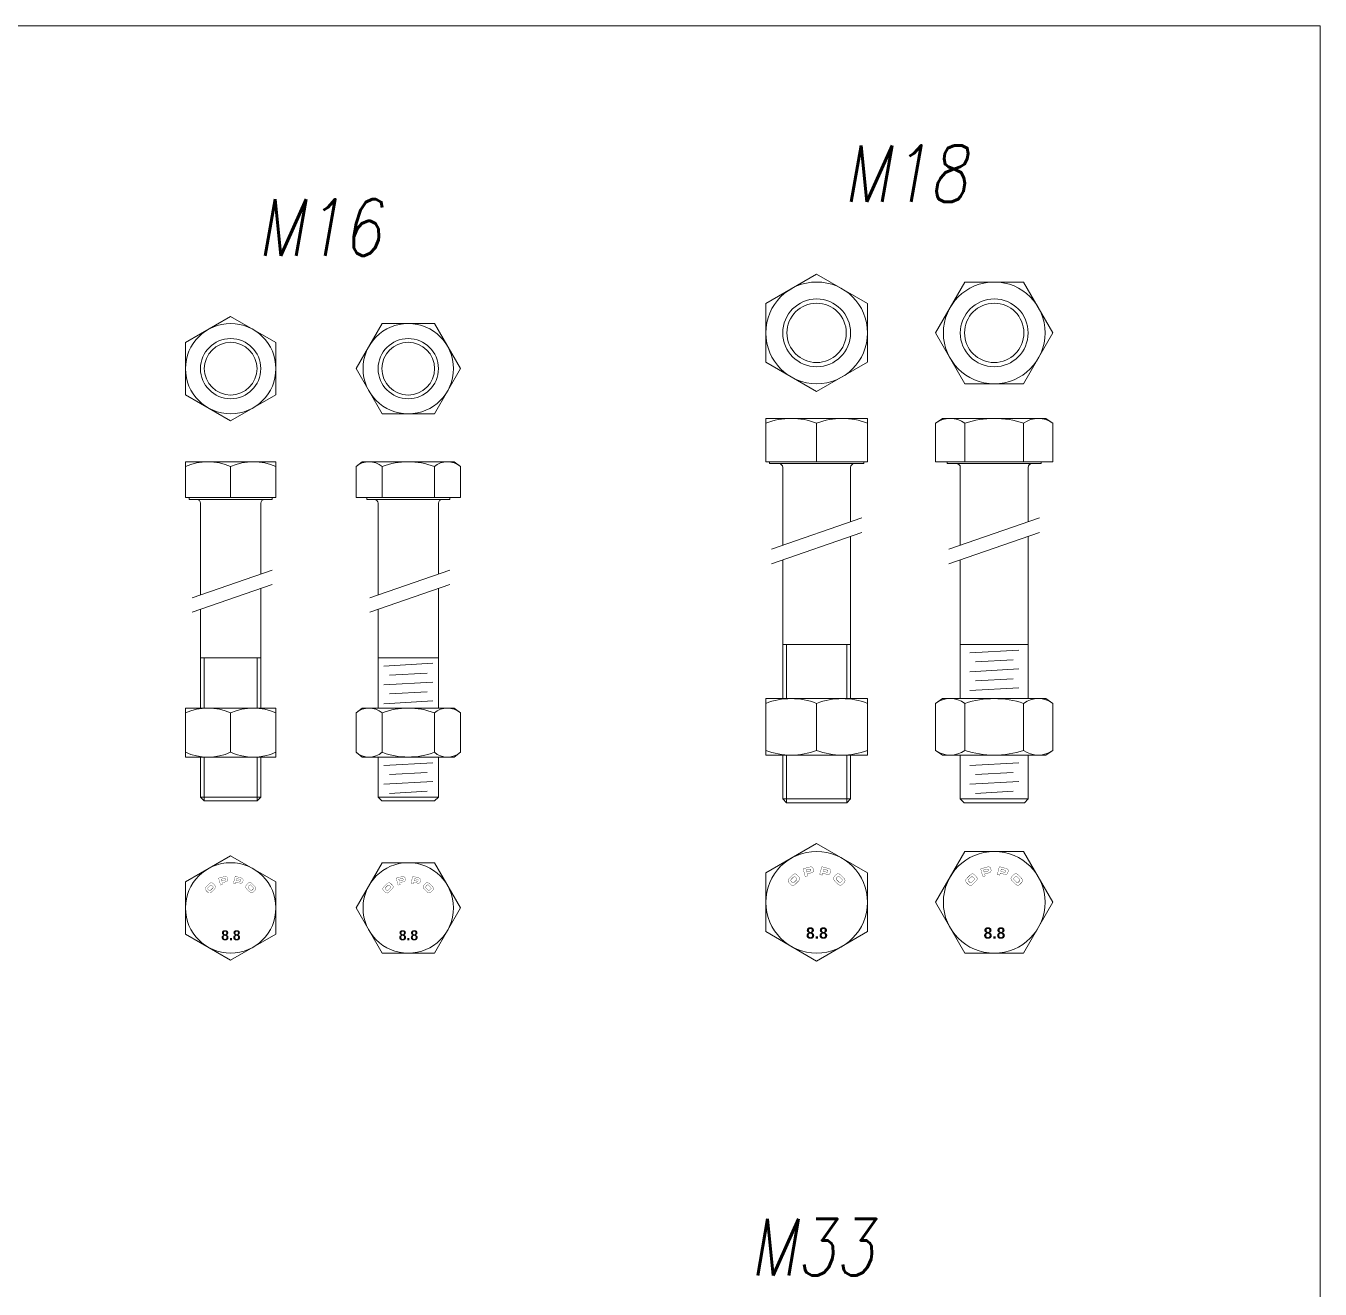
# Model space of a CAD drawing. Header units: millimetres. Extents: x 1415 to 3549, y 2194 to 4677.
# Drawn here: x 1780.9647 to 1781.3081, y 2307.0206 to 2307.3559 of the extents above; entities that cross this region are included whole.
import ezdxf
from ezdxf.enums import TextEntityAlignment as Align

# ---------------------------------------------------------------- set-up
doc = ezdxf.new("R2010")
doc.units = ezdxf.units.MM
doc.linetypes.add('TRATTO-PUNTO', pattern=[1, 0.5, -0.25, 0, -0.25])
doc.layers.add('bulloni', color=170, linetype='Continuous', lineweight=15)
doc.layers.add('Layer4', color=7, linetype='Continuous', lineweight=15)
doc.styles.add('NEGATIVO', font='swissbo.ttf', dxfattribs={"width": 0.8, "oblique": 10})
doc.styles.add('ROMANS', font='romans.shx', dxfattribs={"width": 0.8, "oblique": 10})

msp = doc.modelspace()

# ---------------------------------------------------------------- linework, layer by layer
at = {"layer": 'bulloni'}
for p, q in [((1781.187966484285, 2307.251676719179), (1781.160966484285, 2307.251676719179)), ((1781.160966484285, 2307.251676719179), (1781.160966484285, 2307.24017671918)), ((1781.187966484285, 2307.251676719179), (1781.187966484285, 2307.24017671918)), ((1781.207882685881, 2307.251676719179), (1781.205994228613, 2307.250420319179)), ((1781.235282685882, 2307.251676719179), (1781.207882685881, 2307.251676719179)), ((1781.235282685882, 2307.251676719179), (1781.237171143149, 2307.250420319179)), ((1781.174466484285, 2307.250420319179), (1781.174466484285, 2307.24017671918)), ((1781.205994228613, 2307.250420319179), (1781.205994228613, 2307.24017671918)), ((1781.213788457247, 2307.24017671918), (1781.213788457247, 2307.250420319179)), ((1781.229376914516, 2307.250420319179), (1781.229376914516, 2307.24017671918)), ((1781.237171143149, 2307.250420319179), (1781.237171143149, 2307.24017671918)), ((1781.030988467033, 2307.24017671918), (1781.006988467034, 2307.24017671918)), ((1781.006988467034, 2307.24017671918), (1781.006988467034, 2307.230676719179)), ((1781.018988467034, 2307.238920319179), (1781.018988467034, 2307.230676719179)), ((1781.030988467033, 2307.24017671918), (1781.030988467033, 2307.230676719179)), ((1781.05390466863, 2307.24017671918), (1781.052248262169, 2307.238920319179)), ((1781.052248262169, 2307.238920319179), (1781.052248262169, 2307.230676719179)), ((1781.07830466863, 2307.24017671918), (1781.05390466863, 2307.24017671918)), ((1781.0591764654, 2307.230676719179), (1781.0591764654, 2307.238920319179)), ((1781.07303287186, 2307.238920319179), (1781.07303287186, 2307.230676719179)), ((1781.07830466863, 2307.24017671918), (1781.079961075091, 2307.238920319179)), ((1781.079961075091, 2307.238920319179), (1781.079961075091, 2307.230676719179)), ((1781.187966484285, 2307.24017671918), (1781.160966484285, 2307.24017671918)), ((1781.161966484285, 2307.24017671918), (1781.161966484285, 2307.239676719179)), ((1781.186966484285, 2307.239676719179), (1781.161966484285, 2307.239676719179)), ((1781.165466484285, 2307.218007210818), (1781.165466484285, 2307.238676719179)), ((1781.183466484285, 2307.224248868833), (1781.183466484285, 2307.238676719179)), ((1781.186966484285, 2307.24017671918), (1781.186966484285, 2307.239676719179)), ((1781.237171143149, 2307.24017671918), (1781.205994228613, 2307.24017671918)), ((1781.209082685881, 2307.24017671918), (1781.209082685881, 2307.239676719179)), ((1781.234082685881, 2307.239676719179), (1781.209082685881, 2307.239676719179)), ((1781.212582685881, 2307.218007210818), (1781.212582685881, 2307.238676719179)), ((1781.230582685881, 2307.224248868833), (1781.230582685881, 2307.238676719179)), ((1781.234082685881, 2307.24017671918), (1781.234082685881, 2307.239676719179)), ((1781.030988467033, 2307.230676719179), (1781.006988467034, 2307.230676719179)), ((1781.007988467033, 2307.230676719179), (1781.007988467033, 2307.230176719179)), ((1781.029988467033, 2307.230176719179), (1781.007988467033, 2307.230176719179)), ((1781.029988467033, 2307.230676719179), (1781.029988467033, 2307.230176719179)), ((1781.079961075091, 2307.230676719179), (1781.052248262169, 2307.230676719179)), ((1781.05510466863, 2307.230676719179), (1781.05510466863, 2307.230176719179)), ((1781.077104668631, 2307.230176719179), (1781.05510466863, 2307.230176719179)), ((1781.077104668631, 2307.230676719179), (1781.077104668631, 2307.230176719179)), ((1781.010988467034, 2307.204853969596), (1781.010988467034, 2307.229176719179)), ((1781.026988467034, 2307.210402110055), (1781.026988467034, 2307.229176719179)), ((1781.05810466863, 2307.204853969596), (1781.05810466863, 2307.229176719179)), ((1781.07410466863, 2307.210402110055), (1781.07410466863, 2307.229176719179)), ((1781.183466484285, 2307.177305423887), (1781.183466484285, 2307.220394144601)), ((1781.230582685881, 2307.177305423887), (1781.230582685881, 2307.220394144601)), ((1781.165466484285, 2307.177305423887), (1781.165466484285, 2307.214152486585)), ((1781.212582685881, 2307.177305423887), (1781.212582685881, 2307.214152486585)), ((1781.026988467034, 2307.174805423887), (1781.026988467034, 2307.206547385822)), ((1781.07410466863, 2307.174805423887), (1781.07410466863, 2307.206547385822)), ((1781.010988467034, 2307.174805423887), (1781.010988467034, 2307.200999245363)), ((1781.05810466863, 2307.174805423887), (1781.05810466863, 2307.200999245363)), ((1781.183466484285, 2307.191676719179), (1781.165466484285, 2307.191676719179)), ((1781.166466484285, 2307.177305423887), (1781.166466484285, 2307.191676719179)), ((1781.182466484285, 2307.177305423887), (1781.182466484285, 2307.191676719179)), ((1781.230582685881, 2307.191676719179), (1781.212582685881, 2307.191676719179)), ((1781.215082685881, 2307.189464906864), (1781.228082685882, 2307.190192004848)), ((1781.026988467034, 2307.188176719179), (1781.010988467034, 2307.188176719179)), ((1781.011988467033, 2307.174805423887), (1781.011988467033, 2307.188176719179)), ((1781.025988467033, 2307.174805423887), (1781.025988467033, 2307.188176719179)), ((1781.07410466863, 2307.188176719179), (1781.05810466863, 2307.188176719179)), ((1781.05960466863, 2307.185964906865), (1781.072604668631, 2307.186692004848)), ((1781.216582685881, 2307.187048802786), (1781.226582685881, 2307.187608108927)), ((1781.06110466863, 2307.183548802786), (1781.07110466863, 2307.184108108927)), ((1781.215082685881, 2307.184464906865), (1781.228082685882, 2307.185192004848)), ((1781.216582685881, 2307.182048802786), (1781.226582685881, 2307.182608108927)), ((1781.05960466863, 2307.180964906865), (1781.072604668631, 2307.181692004848)), ((1781.06110466863, 2307.178548802786), (1781.07110466863, 2307.179108108927)), ((1781.215082685881, 2307.179464906865), (1781.228082685882, 2307.180192004848)), ((1781.05960466863, 2307.175964906864), (1781.072604668631, 2307.176692004848)), ((1781.187966484285, 2307.177305423887), (1781.160966484285, 2307.177305423887)), ((1781.160966484285, 2307.177305423887), (1781.160966484285, 2307.162305423888)), ((1781.174466484285, 2307.176049023888), (1781.174466484285, 2307.163561823887)), ((1781.187966484285, 2307.177305423887), (1781.187966484285, 2307.162305423888)), ((1781.207882685881, 2307.177305423887), (1781.205994228613, 2307.176049023888)), ((1781.205994228613, 2307.176049023888), (1781.205994228613, 2307.163561823887)), ((1781.235282685882, 2307.177305423887), (1781.207882685881, 2307.177305423887)), ((1781.213788457247, 2307.163561823887), (1781.213788457247, 2307.176049023888)), ((1781.229376914516, 2307.176049023888), (1781.229376914516, 2307.163561823887)), ((1781.235282685882, 2307.177305423887), (1781.237171143149, 2307.176049023888)), ((1781.237171143149, 2307.176049023888), (1781.237171143149, 2307.163561823887)), ((1781.030988467033, 2307.174805423887), (1781.006988467034, 2307.174805423887)), ((1781.006988467034, 2307.174805423887), (1781.006988467034, 2307.161805423887)), ((1781.018988467034, 2307.173549023888), (1781.018988467034, 2307.163061823887)), ((1781.030988467033, 2307.174805423887), (1781.030988467033, 2307.161805423887)), ((1781.05390466863, 2307.174805423887), (1781.052248262169, 2307.173549023888)), ((1781.052248262169, 2307.173549023888), (1781.052248262169, 2307.163061823887)), ((1781.07830466863, 2307.174805423887), (1781.05390466863, 2307.174805423887)), ((1781.0591764654, 2307.163061823887), (1781.0591764654, 2307.173549023888)), ((1781.07303287186, 2307.173549023888), (1781.07303287186, 2307.163061823887)), ((1781.07830466863, 2307.174805423887), (1781.079961075091, 2307.173549023888)), ((1781.079961075091, 2307.173549023888), (1781.079961075091, 2307.163061823887)), ((1781.030988467033, 2307.161805423887), (1781.006988467034, 2307.161805423887)), ((1781.010988467034, 2307.151176719179), (1781.010988467034, 2307.161805423887)), ((1781.011988467033, 2307.150176719179), (1781.011988467033, 2307.161805423887)), ((1781.025988467033, 2307.150176719179), (1781.025988467033, 2307.161805423887)), ((1781.026988467034, 2307.151176719179), (1781.026988467034, 2307.161805423887)), ((1781.05390466863, 2307.161805423887), (1781.052248262169, 2307.163061823887)), ((1781.07830466863, 2307.161805423887), (1781.05390466863, 2307.161805423887)), ((1781.05810466863, 2307.151176719179), (1781.05810466863, 2307.161805423887)), ((1781.07410466863, 2307.151176719179), (1781.07410466863, 2307.161805423887)), ((1781.07830466863, 2307.161805423887), (1781.079961075091, 2307.163061823887)), ((1781.187966484285, 2307.162305423888), (1781.160966484285, 2307.162305423888)), ((1781.165466484285, 2307.15067671918), (1781.165466484285, 2307.162305423888)), ((1781.166466484285, 2307.149676719179), (1781.166466484285, 2307.162305423888)), ((1781.182466484285, 2307.149676719179), (1781.182466484285, 2307.162305423888)), ((1781.183466484285, 2307.15067671918), (1781.183466484285, 2307.162305423888)), ((1781.207882685881, 2307.162305423888), (1781.205994228613, 2307.163561823887)), ((1781.235282685882, 2307.162305423888), (1781.207882685881, 2307.162305423888)), ((1781.212582685881, 2307.15067671918), (1781.212582685881, 2307.162305423888)), ((1781.230582685881, 2307.15067671918), (1781.230582685881, 2307.162305423888)), ((1781.235282685882, 2307.162305423888), (1781.237171143149, 2307.163561823887)), ((1781.05960466863, 2307.159568585158), (1781.072604668631, 2307.160295683142)), ((1781.215082685881, 2307.159570562638), (1781.228082685882, 2307.160297660621)), ((1781.05960466863, 2307.154568585158), (1781.072604668631, 2307.155295683142)), ((1781.06110466863, 2307.157152481079), (1781.07110466863, 2307.15771178722)), ((1781.215082685881, 2307.154570562638), (1781.228082685882, 2307.155297660621)), ((1781.216582685881, 2307.157154458559), (1781.226582685881, 2307.1577137647)), ((1781.011988467033, 2307.150176719179), (1781.010988467034, 2307.151176719179)), ((1781.026988467034, 2307.151176719179), (1781.010988467034, 2307.151176719179)), ((1781.026988467034, 2307.151176719179), (1781.025988467033, 2307.150176719179)), ((1781.059104668631, 2307.150176719179), (1781.05810466863, 2307.151176719179)), ((1781.05810466863, 2307.151176719179), (1781.07410466863, 2307.151176719179)), ((1781.06110466863, 2307.152152481079), (1781.07110466863, 2307.15271178722)), ((1781.07410466863, 2307.151176719179), (1781.07310466863, 2307.150176719179)), ((1781.216582685881, 2307.152154458559), (1781.226582685881, 2307.1527137647)), ((1781.025988467033, 2307.150176719179), (1781.011988467033, 2307.150176719179)), ((1781.07310466863, 2307.150176719179), (1781.059104668631, 2307.150176719179)), ((1781.166466484285, 2307.149676719179), (1781.165466484285, 2307.15067671918)), ((1781.183466484285, 2307.15067671918), (1781.165466484285, 2307.15067671918)), ((1781.182466484285, 2307.149676719179), (1781.166466484285, 2307.149676719179)), ((1781.183466484285, 2307.15067671918), (1781.182466484285, 2307.149676719179)), ((1781.213582685881, 2307.149676719179), (1781.212582685881, 2307.15067671918)), ((1781.230582685881, 2307.15067671918), (1781.212582685881, 2307.15067671918)), ((1781.229582685881, 2307.149676719179), (1781.213582685881, 2307.149676719179)), ((1781.230582685881, 2307.15067671918), (1781.229582685881, 2307.149676719179))]:
    msp.add_line(p, q, dxfattribs=at)
at = {"layer": 'bulloni', "linetype": 'TRATTO-PUNTO', "ltscale": 8}
for p, q in [((1781.186466484284, 2307.225289145169), (1781.162466484284, 2307.216966934481)), ((1781.233582685881, 2307.225289145169), (1781.209582685882, 2307.216966934481)), ((1781.186466484284, 2307.221434420936), (1781.162466484284, 2307.213112210249)), ((1781.233582685881, 2307.221434420936), (1781.209582685882, 2307.213112210249)), ((1781.030000870703, 2307.211446687472), (1781.008778568221, 2307.204087667783)), ((1781.077117072299, 2307.211446687472), (1781.055894769818, 2307.204087667783)), ((1781.030000870703, 2307.207591963239), (1781.008778568221, 2307.20023294355)), ((1781.077117072299, 2307.207591963239), (1781.055894769818, 2307.20023294355))]:
    msp.add_line(p, q, dxfattribs=at)
at = {"layer": 'bulloni'}
for points in [[(1781.174466484285, 2307.258793091622), (1781.187966484285, 2307.266587320257), (1781.187966484285, 2307.282175777525), (1781.174466484285, 2307.289970006159), (1781.160966484285, 2307.282175777525), (1781.160966484285, 2307.266587320257)], [(1781.205994228613, 2307.274381548891), (1781.213788457247, 2307.260881548891), (1781.229376914516, 2307.260881548891), (1781.237171143149, 2307.274381548891), (1781.229376914516, 2307.287881548891), (1781.213788457247, 2307.287881548891)], [(1781.018988467034, 2307.25102514243), (1781.030988467033, 2307.257953345661), (1781.030988467033, 2307.271809752121), (1781.018988467034, 2307.278737955351), (1781.006988467034, 2307.271809752121), (1781.006988467034, 2307.257953345661)], [(1781.052248262169, 2307.264881548891), (1781.0591764654, 2307.252881548891), (1781.07303287186, 2307.252881548891), (1781.079961075091, 2307.264881548891), (1781.07303287186, 2307.276881548891), (1781.0591764654, 2307.276881548891)], [(1781.174466484285, 2307.107673392097), (1781.187966484285, 2307.115467620731), (1781.187966484285, 2307.131056077999), (1781.174466484285, 2307.138850306633), (1781.160966484285, 2307.131056077999), (1781.160966484285, 2307.115467620731)], [(1781.018988467034, 2307.107905442904), (1781.030988467033, 2307.114833646135), (1781.030988467033, 2307.128690052595), (1781.018988467034, 2307.135618255826), (1781.006988467034, 2307.128690052595), (1781.006988467034, 2307.114833646135)], [(1781.205994228613, 2307.123261849365), (1781.213788457247, 2307.109761849365), (1781.229376914516, 2307.109761849365), (1781.237171143149, 2307.123261849365), (1781.229376914516, 2307.136761849365), (1781.213788457247, 2307.136761849365)], [(1781.052248262169, 2307.121761849365), (1781.0591764654, 2307.109761849365), (1781.07303287186, 2307.109761849365), (1781.079961075091, 2307.121761849365), (1781.07303287186, 2307.133761849365), (1781.0591764654, 2307.133761849365)]]:
    msp.add_lwpolyline(points, close=True, dxfattribs=at)
for points, const_width in [([(1781.169701055599, 2307.130079209413), (1781.169928255594, 2307.12975252209), (1781.169970453871, 2307.129454339563), (1781.169842741204, 2307.129156157037), (1781.169587315874, 2307.128843722111), (1781.168834453898, 2307.128090860137), (1781.168522018972, 2307.127835434805), (1781.168223556987, 2307.12770744268), (1781.167918667449, 2307.127742933946), (1781.167598966596, 2307.12797712041), (1781.167137300679, 2307.128438786328), (1781.166903114214, 2307.128758487182), (1781.16686734349, 2307.129063656178), (1781.166995335615, 2307.129362118163), (1781.167258026875, 2307.129667287159), (1781.168010888851, 2307.130420149134), (1781.168316057846, 2307.130682840395), (1781.168614240373, 2307.130810553061), (1781.168912702359, 2307.130768075325), (1781.169239389681, 2307.130540875331), (1781.169701055599, 2307.130079209413)], 8.131983704064005e-05), ([(1781.171431158326, 2307.130082908869), (1781.172061805696, 2307.130251890323), (1781.171921465167, 2307.130775648309), (1781.173192303605, 2307.131116168443), (1781.173467545213, 2307.131252520087), (1781.173600474618, 2307.131454255775), (1781.173640259001, 2307.131693634207), (1781.173607257281, 2307.131934376622), (1781.173557851688, 2307.132118760811), (1781.173453070102, 2307.132392232688), (1781.173276900238, 2307.132583975256), (1781.17300544371, 2307.132667127159), (1781.172611481418, 2307.132624166158), (1781.170874910658, 2307.132158853426), (1781.171431158326, 2307.130082908869)], 8.131983704064005e-05), ([(1781.171640784109, 2307.131823164283), (1781.172581792444, 2307.132075306707), (1781.172810737397, 2307.1320744606), (1781.172915509142, 2307.131915549784), (1781.172936376103, 2307.131837673232), (1781.172932082987, 2307.131659767476), (1781.17278537538, 2307.131547627513), (1781.171786341377, 2307.131279937158), (1781.171640784109, 2307.131823164283)], 8.131983704064005e-05), ([(1781.175280394532, 2307.130633296449), (1781.175911041904, 2307.130464314995), (1781.176051382433, 2307.130988072981), (1781.177321839125, 2307.130647655137), (1781.177628762917, 2307.130628016032), (1781.177844751005, 2307.13073625956), (1781.177998894507, 2307.130923675173), (1781.178090303639, 2307.131148767367), (1781.178139709233, 2307.131333151557), (1781.178186083406, 2307.131622273653), (1781.178129387109, 2307.13187641252), (1781.177935493065, 2307.132084254733), (1781.177572831211, 2307.132244030562), (1781.175836642199, 2307.132709241005), (1781.175280394532, 2307.130633296449)], 8.131983704064005e-05), ([(1781.176332063494, 2307.132035588955), (1781.17727269008, 2307.13178354882), (1781.177470539174, 2307.131668343594), (1781.177482200507, 2307.131478234628), (1781.177461333547, 2307.131400358076), (1781.177368662722, 2307.13124843373), (1781.177185540225, 2307.131224671476), (1781.176186506224, 2307.13149236183), (1781.176332063494, 2307.132035588955)], 8.131983704064005e-05), ([(1781.179171214158, 2307.130137872027), (1781.178944014163, 2307.129811184704), (1781.178901815886, 2307.129513002177), (1781.179029528553, 2307.129214819651), (1781.179284953884, 2307.128902384726), (1781.180037815859, 2307.128149522751), (1781.180350250785, 2307.127894097419), (1781.18064871277, 2307.127766105294), (1781.180953602308, 2307.12780159656), (1781.181273303161, 2307.128035783024), (1781.181734969078, 2307.128497448942), (1781.181969155543, 2307.128817149795), (1781.182004926267, 2307.129122318792), (1781.181876934142, 2307.129420780777), (1781.181614242882, 2307.129725949774), (1781.180861380906, 2307.130478811749), (1781.180556211911, 2307.13074150301), (1781.180258029384, 2307.130869215675), (1781.179959567399, 2307.13082673794), (1781.179632880076, 2307.130599537945), (1781.179171214158, 2307.130137872027)], 8.131983704064005e-05), ([(1781.216817257196, 2307.130079209413), (1781.21704445719, 2307.12975252209), (1781.217086655467, 2307.129454339563), (1781.216958942801, 2307.129156157037), (1781.21670351747, 2307.128843722111), (1781.215950655496, 2307.128090860137), (1781.21563822057, 2307.127835434805), (1781.215339758584, 2307.12770744268), (1781.215034869047, 2307.127742933946), (1781.214715168192, 2307.12797712041), (1781.214253502275, 2307.128438786328), (1781.214019315811, 2307.128758487182), (1781.213983545086, 2307.129063656178), (1781.214111537212, 2307.129362118163), (1781.214374228472, 2307.129667287159), (1781.215127090447, 2307.130420149134), (1781.215432259443, 2307.130682840395), (1781.21573044197, 2307.130810553061), (1781.216028903955, 2307.130768075325), (1781.216355591278, 2307.130540875331), (1781.216817257196, 2307.130079209413)], 8.131983704064005e-05), ([(1781.218547359922, 2307.130082908869), (1781.219178007293, 2307.130251890323), (1781.219037666763, 2307.130775648309), (1781.220308505203, 2307.131116168443), (1781.220583746809, 2307.131252520087), (1781.220716676215, 2307.131454255775), (1781.220756460597, 2307.131693634207), (1781.220723458878, 2307.131934376622), (1781.220674053284, 2307.132118760811), (1781.220569271698, 2307.132392232688), (1781.220393101834, 2307.132583975256), (1781.220121645307, 2307.132667127159), (1781.219727683014, 2307.132624166158), (1781.217991112255, 2307.132158853426), (1781.218547359922, 2307.130082908869)], 8.131983704064005e-05), ([(1781.218756985705, 2307.131823164283), (1781.21969799404, 2307.132075306707), (1781.219926938993, 2307.1320744606), (1781.220031710739, 2307.131915549784), (1781.220052577699, 2307.131837673232), (1781.220048284583, 2307.131659767476), (1781.219901576977, 2307.131547627513), (1781.218902542974, 2307.131279937158), (1781.218756985705, 2307.131823164283)], 8.131983704064005e-05), ([(1781.222396596129, 2307.130633296449), (1781.223027243501, 2307.130464314995), (1781.22316758403, 2307.130988072981), (1781.224438040722, 2307.130647655137), (1781.224744964514, 2307.130628016032), (1781.224960952602, 2307.13073625956), (1781.225115096104, 2307.130923675173), (1781.225206505236, 2307.131148767367), (1781.225255910829, 2307.131333151557), (1781.225302285002, 2307.131622273653), (1781.225245588707, 2307.13187641252), (1781.225051694662, 2307.132084254733), (1781.224689032807, 2307.132244030562), (1781.222952843797, 2307.132709241005), (1781.222396596129, 2307.130633296449)], 8.131983704064005e-05), ([(1781.22344826509, 2307.132035588955), (1781.224388891677, 2307.13178354882), (1781.22458674077, 2307.131668343594), (1781.224598402104, 2307.131478234628), (1781.224577535144, 2307.131400358076), (1781.224484864319, 2307.13124843373), (1781.224301741822, 2307.131224671476), (1781.22330270782, 2307.13149236183), (1781.22344826509, 2307.132035588955)], 8.131983704064005e-05), ([(1781.226287415755, 2307.130137872027), (1781.226060215761, 2307.129811184704), (1781.226018017483, 2307.129513002177), (1781.226145730149, 2307.129214819651), (1781.226401155481, 2307.128902384726), (1781.227154017455, 2307.128149522751), (1781.227466452381, 2307.127894097419), (1781.227764914366, 2307.127766105294), (1781.228069803904, 2307.12780159656), (1781.228389504758, 2307.128035783024), (1781.228851170675, 2307.128497448942), (1781.22908535714, 2307.128817149795), (1781.229121127864, 2307.129122318792), (1781.228993135739, 2307.129420780777), (1781.228730444478, 2307.129725949774), (1781.227977582504, 2307.130478811749), (1781.227672413507, 2307.13074150301), (1781.227374230981, 2307.130869215675), (1781.227075768996, 2307.13082673794), (1781.226749081672, 2307.130599537945), (1781.226287415755, 2307.130137872027)], 8.131983704064005e-05), ([(1781.014752530424, 2307.127821724963), (1781.014954485975, 2307.127531336232), (1781.014991995555, 2307.127266285097), (1781.014878473184, 2307.127001233962), (1781.014651428445, 2307.126723514029), (1781.013982217802, 2307.126054303385), (1781.013704497868, 2307.125827258645), (1781.013439198325, 2307.125713487867), (1781.013168185403, 2307.125745035659), (1781.012884006866, 2307.125953201405), (1781.012473637162, 2307.12636357111), (1781.012265471415, 2307.126647749646), (1781.012233675216, 2307.126919010977), (1781.012347445994, 2307.127184310519), (1781.012580949337, 2307.127455571849), (1781.013250159981, 2307.128124782493), (1781.013521421311, 2307.128358285836), (1781.013786472446, 2307.128471808206), (1781.014051771988, 2307.128434050218), (1781.014342160719, 2307.128232094668), (1781.014752530424, 2307.127821724963)], 7.228429959168004e-05), ([(1781.01403910319, 2307.127663737595), (1781.013786472446, 2307.127827935159), (1781.013654071081, 2307.127809304573), (1781.013502542316, 2307.127695533795), (1781.013010198034, 2307.127203189513), (1781.012890217061, 2307.127045450552), (1781.012871338068, 2307.126912800781), (1781.012922013261, 2307.126786609613), (1781.013035535631, 2307.126660170037), (1781.013174395597, 2307.12652131007), (1781.01330704537, 2307.126401577505), (1781.013433236537, 2307.126350902312), (1781.013552969103, 2307.126369781305), (1781.013692077477, 2307.126483552082), (1781.014222179747, 2307.127013654353), (1781.01432949192, 2307.127146304124), (1781.014348370915, 2307.127266036689), (1781.014297944128, 2307.127392476265), (1781.014177963156, 2307.127524877628), (1781.01403910319, 2307.127663737595)], 7.228429959168004e-05), ([(1781.016290399514, 2307.127825013369), (1781.016850974955, 2307.127975219105), (1781.016726227818, 2307.12844078176), (1781.017855861986, 2307.128743466323), (1781.018100521192, 2307.128864667784), (1781.018218680663, 2307.129043988396), (1781.018254044559, 2307.129256769225), (1781.018224709698, 2307.129470762482), (1781.018180793614, 2307.12963465954), (1781.018087654427, 2307.129877745652), (1781.017931058991, 2307.13004818349), (1781.017689764301, 2307.130122096292), (1781.017339575596, 2307.130083908736), (1781.015795957144, 2307.129670297419), (1781.016290399514, 2307.127825013369)], 7.228429959168004e-05), ([(1781.016476733544, 2307.12937190707), (1781.017313185397, 2307.129596033668), (1781.017516692023, 2307.129595281574), (1781.017609822463, 2307.129454027515), (1781.017628370872, 2307.129384803914), (1781.017624554768, 2307.129226665464), (1781.017494148007, 2307.129126985496), (1781.016606117783, 2307.128889038514), (1781.016476733544, 2307.12937190707)], 7.228429959168004e-05), ([(1781.019711942809, 2307.128314246773), (1781.020272518251, 2307.128164041036), (1781.020397265388, 2307.128629603691), (1781.021526560225, 2307.128327010052), (1781.021799381374, 2307.128309553069), (1781.021991370785, 2307.128405769538), (1781.022128387231, 2307.128572361194), (1781.022209639793, 2307.128772443145), (1781.022253555876, 2307.128936340202), (1781.022294777363, 2307.129193337621), (1781.022244380656, 2307.129419238836), (1781.022072030393, 2307.12960398747), (1781.021749664301, 2307.129746010429), (1781.02020638518, 2307.130159530823), (1781.019711942809, 2307.128314246773)], 7.228429959168004e-05), ([(1781.020646759664, 2307.129560729), (1781.021482872186, 2307.129336693325), (1781.021658738046, 2307.12923428868), (1781.021669103676, 2307.129065302932), (1781.021650555267, 2307.128996079331), (1781.0215681812, 2307.128861035468), (1781.021405405647, 2307.128839913464), (1781.020517375424, 2307.129077860445), (1781.020646759664, 2307.129560729)], 7.228429959168004e-05), ([(1781.023170449144, 2307.127873869509), (1781.022968493592, 2307.127583480778), (1781.022930984014, 2307.127318429642), (1781.023044506384, 2307.127053378508), (1781.023271551122, 2307.126775658574), (1781.023940761766, 2307.12610644793), (1781.0242184817, 2307.125879403191), (1781.024483781243, 2307.125765632413), (1781.024754794165, 2307.125797180205), (1781.025038972702, 2307.126005345951), (1781.025449342406, 2307.126415715656), (1781.025657508152, 2307.126699894192), (1781.025689304352, 2307.126971155522), (1781.025575533574, 2307.127236455065), (1781.025342030231, 2307.127507716395), (1781.024672819586, 2307.128176927039), (1781.024401558257, 2307.128410430382), (1781.024136507122, 2307.128523952752), (1781.02387120758, 2307.128486194764), (1781.023580818848, 2307.128284239214), (1781.023170449144, 2307.127873869509)], 7.228429959168004e-05), ([(1781.023883876377, 2307.127715882141), (1781.024136507122, 2307.127880079704), (1781.024268908485, 2307.127861449118), (1781.024420437251, 2307.127747678341), (1781.024912781533, 2307.127255334059), (1781.025032762505, 2307.127097595098), (1781.025051641499, 2307.126964945327), (1781.025000966305, 2307.126838754159), (1781.024887443935, 2307.126712314583), (1781.02474858397, 2307.126573454616), (1781.024615934198, 2307.126453722051), (1781.02448974303, 2307.126403046857), (1781.024370010465, 2307.126421925851), (1781.024230902091, 2307.126535696629), (1781.023700799821, 2307.127065798898), (1781.023593487646, 2307.12719844867), (1781.023574608653, 2307.127318181235), (1781.023625035438, 2307.127444620811), (1781.02374501641, 2307.127577022175), (1781.023883876377, 2307.127715882141)], 7.228429959168004e-05), ([(1781.06186873202, 2307.127821724963), (1781.062070687572, 2307.127531336232), (1781.062108197151, 2307.127266285097), (1781.061994674781, 2307.127001233962), (1781.061767630043, 2307.126723514029), (1781.061098419398, 2307.126054303385), (1781.060820699464, 2307.125827258645), (1781.060555399921, 2307.125713487867), (1781.060284386999, 2307.125745035659), (1781.060000208462, 2307.125953201405), (1781.059589838758, 2307.12636357111), (1781.059381673013, 2307.126647749646), (1781.059349876813, 2307.126919010977), (1781.05946364759, 2307.127184310519), (1781.059697150933, 2307.127455571849), (1781.060366361578, 2307.128124782493), (1781.060637622907, 2307.128358285836), (1781.060902674042, 2307.128471808206), (1781.061167973585, 2307.128434050218), (1781.061458362317, 2307.128232094668), (1781.06186873202, 2307.127821724963)], 7.228429959168004e-05), ([(1781.061155304787, 2307.127663737595), (1781.060902674042, 2307.127827935159), (1781.060770272678, 2307.127809304573), (1781.060618743913, 2307.127695533795), (1781.060126399631, 2307.127203189513), (1781.060006418658, 2307.127045450552), (1781.059987539665, 2307.126912800781), (1781.060038214857, 2307.126786609613), (1781.060151737227, 2307.126660170037), (1781.060290597195, 2307.12652131007), (1781.060423246966, 2307.126401577505), (1781.060549438135, 2307.126350902312), (1781.060669170699, 2307.126369781305), (1781.060808279074, 2307.126483552082), (1781.061338381344, 2307.127013654353), (1781.061445693517, 2307.127146304124), (1781.061464572511, 2307.127266036689), (1781.061414145725, 2307.127392476265), (1781.061294164753, 2307.127524877628), (1781.061155304787, 2307.127663737595)], 7.228429959168004e-05), ([(1781.063406601112, 2307.127825013369), (1781.063967176551, 2307.127975219105), (1781.063842429415, 2307.12844078176), (1781.064972063582, 2307.128743466323), (1781.065216722789, 2307.128864667784), (1781.065334882261, 2307.129043988396), (1781.065370246155, 2307.129256769225), (1781.065340911294, 2307.129470762482), (1781.065296995211, 2307.12963465954), (1781.065203856023, 2307.129877745652), (1781.065047260589, 2307.13004818349), (1781.064805965897, 2307.130122096292), (1781.064455777192, 2307.130083908736), (1781.06291215874, 2307.129670297419), (1781.063406601112, 2307.127825013369)], 7.228429959168004e-05), ([(1781.06359293514, 2307.12937190707), (1781.064429386994, 2307.129596033668), (1781.064632893619, 2307.129595281574), (1781.06472602406, 2307.129454027515), (1781.064744572468, 2307.129384803914), (1781.064740756365, 2307.129226665464), (1781.064610349604, 2307.129126985496), (1781.063722319379, 2307.128889038514), (1781.06359293514, 2307.12937190707)], 7.228429959168004e-05), ([(1781.066828144405, 2307.128314246773), (1781.067388719847, 2307.128164041036), (1781.067513466985, 2307.128629603691), (1781.068642761822, 2307.128327010052), (1781.068915582971, 2307.128309553069), (1781.069107572382, 2307.128405769538), (1781.069244588828, 2307.128572361194), (1781.06932584139, 2307.128772443145), (1781.069369757473, 2307.128936340202), (1781.069410978959, 2307.129193337621), (1781.069360582253, 2307.129419238836), (1781.069188231991, 2307.12960398747), (1781.068865865898, 2307.129746010429), (1781.067322586777, 2307.130159530823), (1781.066828144405, 2307.128314246773)], 7.228429959168004e-05), ([(1781.06776296126, 2307.129560729), (1781.068599073782, 2307.129336693325), (1781.068774939642, 2307.12923428868), (1781.068785305273, 2307.129065302932), (1781.068766756864, 2307.128996079331), (1781.068684382797, 2307.128861035468), (1781.068521607244, 2307.128839913464), (1781.067633577021, 2307.129077860445), (1781.06776296126, 2307.129560729)], 7.228429959168004e-05), ([(1781.07028665074, 2307.127873869509), (1781.070084695189, 2307.127583480778), (1781.07004718561, 2307.127318429642), (1781.07016070798, 2307.127053378508), (1781.070387752719, 2307.126775658574), (1781.071056963363, 2307.12610644793), (1781.071334683297, 2307.125879403191), (1781.071599982839, 2307.125765632413), (1781.071870995761, 2307.125797180205), (1781.072155174298, 2307.126005345951), (1781.072565544003, 2307.126415715656), (1781.072773709749, 2307.126699894192), (1781.072805505948, 2307.126971155522), (1781.072691735171, 2307.127236455065), (1781.072458231827, 2307.127507716395), (1781.071789021184, 2307.128176927039), (1781.071517759853, 2307.128410430382), (1781.071252708719, 2307.128523952752), (1781.070987409176, 2307.128486194764), (1781.070697020445, 2307.128284239214), (1781.07028665074, 2307.127873869509)], 7.228429959168004e-05), ([(1781.071000077974, 2307.127715882141), (1781.071252708719, 2307.127880079704), (1781.071385110081, 2307.127861449118), (1781.071536638848, 2307.127747678341), (1781.072028983129, 2307.127255334059), (1781.072148964101, 2307.127097595098), (1781.072167843096, 2307.126964945327), (1781.072117167902, 2307.126838754159), (1781.072003645532, 2307.126712314583), (1781.071864785567, 2307.126573454616), (1781.071732135794, 2307.126453722051), (1781.071605944627, 2307.126403046857), (1781.071486212061, 2307.126421925851), (1781.071347103687, 2307.126535696629), (1781.070817001417, 2307.127065798898), (1781.070709689242, 2307.12719844867), (1781.07069081025, 2307.127318181235), (1781.070741237034, 2307.127444620811), (1781.070861218007, 2307.127577022175), (1781.071000077974, 2307.127715882141)], 7.228429959168004e-05), ([(1781.168898449961, 2307.129901473624), (1781.168614240373, 2307.130086195883), (1781.168465288838, 2307.130065236473), (1781.168294818978, 2307.129937244349), (1781.16774093166, 2307.129383357031), (1781.167605953066, 2307.129205900701), (1781.167584714199, 2307.129056669708), (1781.16764172379, 2307.128914704644), (1781.167769436456, 2307.128772460121), (1781.167925653919, 2307.128616242658), (1781.168074884912, 2307.128481543522), (1781.168216849977, 2307.12842453393), (1781.168351549112, 2307.128445772797), (1781.168508046034, 2307.128573764922), (1781.169104411087, 2307.129170129976), (1781.169225137282, 2307.129319360969), (1781.16924637615, 2307.129454060105), (1781.169189646016, 2307.129596304628), (1781.169054667422, 2307.129745256161), (1781.168898449961, 2307.129901473624)], 8.131983704064005e-05), ([(1781.179973819796, 2307.129960136238), (1781.180258029384, 2307.130144858497), (1781.180406980917, 2307.130123899088), (1781.18057745078, 2307.129995906963), (1781.181131338095, 2307.129442019645), (1781.18126631669, 2307.129264563315), (1781.181287555558, 2307.129115332322), (1781.181230545965, 2307.128973367258), (1781.181102833299, 2307.128831122735), (1781.180946615838, 2307.128674905272), (1781.180797384845, 2307.128540206137), (1781.18065541978, 2307.128483196544), (1781.180520720645, 2307.128504435412), (1781.180364223723, 2307.128632427537), (1781.17976785867, 2307.12922879259), (1781.179647132473, 2307.129378023583), (1781.179625893607, 2307.129512722719), (1781.179682623739, 2307.129654967242), (1781.179817602333, 2307.129803918776), (1781.179973819796, 2307.129960136238)], 8.131983704064005e-05), ([(1781.216014651557, 2307.129901473624), (1781.21573044197, 2307.130086195883), (1781.215581490435, 2307.130065236473), (1781.215411020574, 2307.129937244349), (1781.214857133257, 2307.129383357031), (1781.214722154662, 2307.129205900701), (1781.214700915795, 2307.129056669708), (1781.214757925386, 2307.128914704644), (1781.214885638053, 2307.128772460121), (1781.215041855516, 2307.128616242658), (1781.21519108651, 2307.128481543522), (1781.215333051573, 2307.12842453393), (1781.215467750709, 2307.128445772797), (1781.215624247631, 2307.128573764922), (1781.216220612683, 2307.129170129976), (1781.216341338879, 2307.129319360969), (1781.216362577748, 2307.129454060105), (1781.216305847613, 2307.129596304628), (1781.216170869018, 2307.129745256161), (1781.216014651557, 2307.129901473624)], 8.131983704064005e-05), ([(1781.227090021393, 2307.129960136238), (1781.227374230981, 2307.130144858497), (1781.227523182514, 2307.130123899088), (1781.227693652376, 2307.129995906963), (1781.228247539692, 2307.129442019645), (1781.228382518286, 2307.129264563315), (1781.228403757155, 2307.129115332322), (1781.228346747562, 2307.128973367258), (1781.228219034895, 2307.128831122735), (1781.228062817434, 2307.128674905272), (1781.227913586441, 2307.128540206137), (1781.227771621377, 2307.128483196544), (1781.227636922241, 2307.128504435412), (1781.22748042532, 2307.128632427537), (1781.226884060267, 2307.12922879259), (1781.22676333407, 2307.129378023583), (1781.226742095203, 2307.129512722719), (1781.226798825335, 2307.129654967242), (1781.22693380393, 2307.129803918776), (1781.227090021393, 2307.129960136238)], 8.131983704064005e-05)]:
    msp.add_lwpolyline(points, dxfattribs=dict(at, const_width=const_width))
for centre, radius in [((1781.174466484285, 2307.274381548891), 0.0135), ((1781.221582685881, 2307.274381548891), 0.0135), ((1781.174466484285, 2307.274381548891), 0.009000000000000001), ((1781.174466484285, 2307.274381548891), 0.007875), ((1781.221582685881, 2307.274381548891), 0.009000000000000001), ((1781.221582685881, 2307.274381548891), 0.007875), ((1781.018988467034, 2307.264881548891), 0.012), ((1781.06610466863, 2307.264881548891), 0.012), ((1781.018988467034, 2307.264881548891), 0.008), ((1781.018988467034, 2307.264881548891), 0.007), ((1781.06610466863, 2307.264881548891), 0.008), ((1781.06610466863, 2307.264881548891), 0.007), ((1781.174466484285, 2307.123261849365), 0.0135), ((1781.221582685881, 2307.123261849365), 0.0135), ((1781.018988467034, 2307.121761849365), 0.012), ((1781.06610466863, 2307.121761849365), 0.012)]:
    msp.add_circle(centre, radius, dxfattribs=at)
for centre, radius, start, end in [((1781.167716484284, 2307.232916355856), 0.01876036332378227, 68.9120164872866, 111.0879835127134), ((1781.181216484284, 2307.232916355856), 0.01876036332378102, 68.9120164872866, 111.0879835127134), ((1781.20989134293, 2307.245004464738), 0.006672254441261839, 54.2621470659134, 125.7378529340866), ((1781.221582685881, 2307.226872301414), 0.02480441776504056, 71.68581880564058, 108.3141811943594), ((1781.233274028832, 2307.245004464738), 0.006672254441261562, 54.2621470659134, 125.7378529340866), ((1781.012988467033, 2307.225221871615), 0.0149548475644695, 66.3463005919994, 113.6536994080006), ((1781.024988467033, 2307.225221871615), 0.0149548475644695, 66.3463005919994, 113.6536994080006), ((1781.055712363785, 2307.234772969991), 0.005403749188157118, 50.12945043758496, 129.8705495624151), ((1781.06610466863, 2307.220446322427), 0.01973039675262515, 69.44271913731043, 110.5572808626896), ((1781.076496973476, 2307.234772969991), 0.005403749188157118, 50.12945043758496, 129.8705495624151), ((1781.164466484285, 2307.238676719179), 0.001, 0, 90), ((1781.184466484285, 2307.238676719179), 0.001, 90, 180), ((1781.211582685881, 2307.238676719179), 0.001, 0, 90), ((1781.231582685881, 2307.238676719179), 0.001, 90, 180), ((1781.009988467034, 2307.229176719179), 0.001, 0, 90), ((1781.027988467034, 2307.229176719179), 0.001, 90, 180), ((1781.05710466863, 2307.229176719179), 0.001, 0, 90), ((1781.07510466863, 2307.229176719179), 0.001, 90, 180), ((1781.167716484284, 2307.158545060563), 0.01876036332378227, 68.9120164872866, 111.0879835127134), ((1781.181216484284, 2307.158545060563), 0.01876036332378102, 68.9120164872866, 111.0879835127134), ((1781.20989134293, 2307.170633169446), 0.006672254441261839, 54.2621470659134, 125.7378529340866), ((1781.221582685881, 2307.152501006122), 0.02480441776504056, 71.68581880564058, 108.3141811943594), ((1781.233274028832, 2307.170633169446), 0.006672254441261562, 54.2621470659134, 125.7378529340866), ((1781.012988467033, 2307.159850576323), 0.0149548475644695, 66.3463005919994, 113.6536994080006), ((1781.024988467033, 2307.159850576323), 0.0149548475644695, 66.3463005919994, 113.6536994080006), ((1781.055712363785, 2307.169401674699), 0.005403749188157118, 50.12945043758496, 129.8705495624151), ((1781.06610466863, 2307.155075027135), 0.01973039675262515, 69.44271913731043, 110.5572808626896), ((1781.076496973476, 2307.169401674699), 0.005403749188157118, 50.12945043758496, 129.8705495624151), ((1781.012988467033, 2307.176760271452), 0.0149548475644695, 246.3463005919994, 293.6536994080005), ((1781.024988467033, 2307.176760271452), 0.0149548475644695, 246.3463005919994, 293.6536994080005), ((1781.055712363785, 2307.167209173076), 0.005403749188157263, 230.129450437585, 309.870549562415), ((1781.06610466863, 2307.18153582064), 0.01973039675262515, 249.4427191373105, 290.5572808626895), ((1781.076496973476, 2307.167209173076), 0.005403749188157263, 230.129450437585, 309.870549562415), ((1781.167716484284, 2307.181065787211), 0.01876036332378235, 248.9120164872866, 291.0879835127134), ((1781.181216484284, 2307.181065787211), 0.0187603633237811, 248.9120164872866, 291.0879835127134), ((1781.20989134293, 2307.168977678329), 0.006672254441261839, 234.2621470659134, 305.7378529340865), ((1781.221582685881, 2307.187109841652), 0.02480441776504056, 251.6858188056406, 288.3141811943594), ((1781.233274028832, 2307.168977678329), 0.006672254441261562, 234.2621470659134, 305.7378529340865)]:
    msp.add_arc(centre, radius, start, end, dxfattribs=at)
at = {"layer": 'Layer4', "color": 251}
msp.add_lwpolyline([(1779.981008146202, 2307.355855397142), (1781.308051804003, 2307.355855397142), (1781.308051804003, 2306.640923006063), (1779.981008146202, 2306.640923006063)], close=True, dxfattribs=at)

# ---------------------------------------------------------------- texts
at = {"layer": 'bulloni', "style": 'ROMANS', "oblique": 10, "width": 0.8}
for s, p in [('M18', (1781.198024585083, 2307.30912238537)), ('M16', (1781.042546567832, 2307.294825144445)), ('M33', (1781.173222874137, 2307.024250966327))]:
    msp.add_text(s, height=0.015, dxfattribs=at).set_placement(p, align=Align.CENTER)
at = {"layer": 'bulloni', "linetype": 'Continuous', "style": 'NEGATIVO'}
for height, p in [(0.00264, (1781.016479765961, 2307.113185428241)), (0.00264, (1781.063595967558, 2307.113185428241)), (0.00297, (1781.171644195578, 2307.113613375601)), (0.00297, (1781.218760397174, 2307.113613375601))]:
    msp.add_text('8.8', height=height, dxfattribs=at).set_placement(p)

doc.saveas('drawing.dxf')
